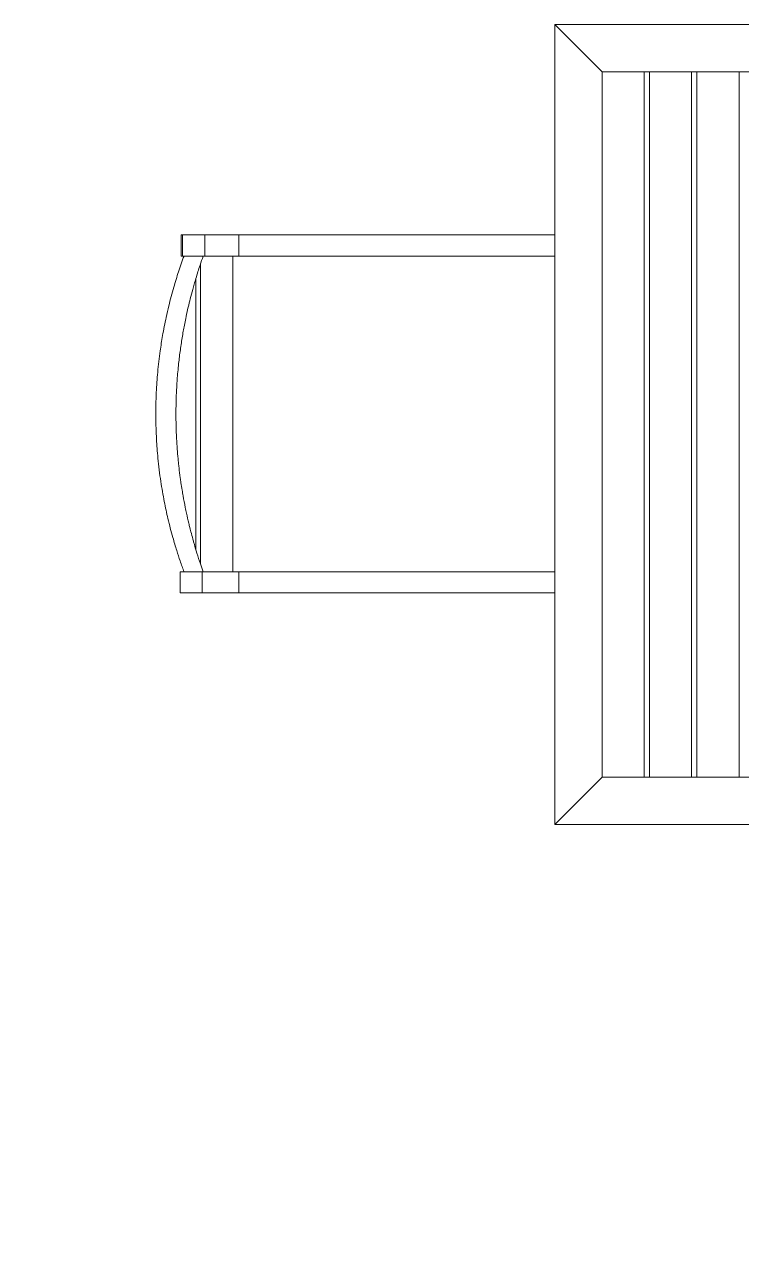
# Model space of a CAD drawing. Header units: metres. Extents: x -217 to -108, y -304 to -188.
# Drawn here: x -157.255 to -156.39, y -217.333 to -215.864 of the extents above; entities that cross this region are included whole.
import ezdxf

# ---------------------------------------------------------------- set-up
doc = ezdxf.new("R2010")
doc.units = ezdxf.units.M
for name, color, linetype, lineweight in [('A-FLOR', 192, 'Continuous', 9), ('A-WALL', 113, 'Continuous', 9), ('I-FURN', 30, 'Continuous', 9), ('I-FURN-PNLS', 30, 'Continuous', 9)]:
    doc.layers.add(name, color=color, linetype=linetype, lineweight=lineweight)

# ---------------------------------------------------------------- blocks, each defined once
blk = doc.blocks.new('Tableset-Outdoor_Reed - Tableset-Outdoor_Reed-V3-Nivel 3')
at = {"layer": 'I-FURN'}
for p, q in [((-0.4826, 0.4826), (-0.4255, 0.4254)), ((-0.4826, -0.4826), (-0.4255, -0.4255))]:
    blk.add_line(p, q, dxfattribs=at)
at = {"layer": 'I-FURN-PNLS'}
for p, q in [((0.4826, 0.4826), (-0.4826, 0.4826)), ((-0.4826, 0.4826), (-0.4826, -0.4826)), ((-0.3746, 0.4254), (-0.4255, 0.4254)), ((-0.4255, 0.4254), (-0.4255, -0.4255)), ((-0.4255, 0.4254), (0.4254, 0.4254)), ((-0.4255, -0.4255), (-0.4255, 0.4254)), ((-0.3746, -0.4255), (-0.3746, 0.4254)), ((-0.3175, 0.4254), (-0.3683, 0.4254)), ((-0.3683, 0.4254), (-0.3683, -0.4255)), ((-0.3175, -0.4255), (-0.3175, 0.4254)), ((-0.2603, 0.4254), (-0.3111, 0.4254)), ((-0.3111, 0.4254), (-0.3111, -0.4255)), ((-0.2603, -0.4255), (-0.2603, 0.4254)), ((-0.9332, 0.2286), (-0.9314, 0.2286)), ((-0.9332, 0.2286), (-0.9332, 0.2032)), ((-0.9314, 0.2286), (-0.9046, 0.2286)), ((-0.9314, 0.2286), (-0.9314, 0.2032)), ((-0.9046, 0.2286), (-0.8961, 0.2286)), ((-0.9046, 0.2286), (-0.9046, 0.2032)), ((-0.8961, 0.2286), (-0.8933, 0.2286)), ((-0.8933, 0.2286), (-0.8903, 0.2286)), ((-0.8903, 0.2286), (-0.8874, 0.2286)), ((-0.8874, 0.2286), (-0.8852, 0.2286)), ((-0.8852, 0.2286), (-0.8823, 0.2286)), ((-0.8823, 0.2286), (-0.8802, 0.2286)), ((-0.8802, 0.2286), (-0.8763, 0.2286)), ((-0.8763, 0.2286), (-0.873, 0.2286)), ((-0.873, 0.2286), (-0.8694, 0.2286)), ((-0.8694, 0.2286), (-0.8673, 0.2286)), ((-0.8673, 0.2286), (-0.8658, 0.2286)), ((-0.8658, 0.2286), (-0.8643, 0.2286)), ((-0.8643, 0.2286), (-0.8636, 0.2286)), ((-0.8636, 0.2286), (-0.8592, 0.2286)), ((-0.8635, 0.2032), (-0.8635, 0.2286)), ((-0.8592, 0.2286), (-0.854, 0.2286)), ((-0.854, 0.2286), (-0.8497, 0.2286)), ((-0.8497, 0.2286), (-0.8431, 0.2286)), ((-0.8431, 0.2286), (-0.8411, 0.2286)), ((-0.8411, 0.2286), (-0.8373, 0.2286)), ((-0.8373, 0.2286), (-0.8315, 0.2286)), ((-0.8315, 0.2286), (-0.8261, 0.2286)), ((-0.8261, 0.2286), (-0.8209, 0.2286)), ((-0.8209, 0.2286), (-0.8174, 0.2286)), ((-0.8174, 0.2286), (-0.8131, 0.2286)), ((-0.8131, 0.2286), (-0.8068, 0.2286)), ((-0.8068, 0.2286), (-0.8013, 0.2286)), ((-0.8013, 0.2286), (-0.7964, 0.2286)), ((-0.7964, 0.2286), (-0.7883, 0.2286)), ((-0.7883, 0.2286), (-0.7826, 0.2286)), ((-0.7826, 0.2286), (-0.7774, 0.2286)), ((-0.7774, 0.2286), (-0.7725, 0.2286)), ((-0.7725, 0.2286), (-0.7671, 0.2286)), ((-0.7671, 0.2286), (-0.7639, 0.2286)), ((-0.7639, 0.2286), (-0.7575, 0.2286)), ((-0.7575, 0.2286), (-0.7558, 0.2286)), ((-0.7558, 0.2286), (-0.7506, 0.2286)), ((-0.7506, 0.2286), (-0.7449, 0.2286)), ((-0.7449, 0.2286), (-0.7394, 0.2286)), ((-0.7394, 0.2286), (-0.7322, 0.2286)), ((-0.7322, 0.2286), (-0.7239, 0.2286)), ((-0.7239, 0.2286), (-0.7201, 0.2286)), ((-0.7201, 0.2286), (-0.7112, 0.2286)), ((-0.7112, 0.2286), (-0.7057, 0.2286)), ((-0.7057, 0.2286), (-0.6991, 0.2286)), ((-0.6991, 0.2286), (-0.6945, 0.2286)), ((-0.6945, 0.2286), (-0.6913, 0.2286)), ((-0.6913, 0.2286), (-0.6807, 0.2286)), ((-0.6807, 0.2286), (-0.6723, 0.2286)), ((-0.6723, 0.2286), (-0.6663, 0.2286)), ((-0.6663, 0.2286), (-0.6597, 0.2286)), ((-0.6597, 0.2286), (-0.6528, 0.2286)), ((-0.6528, 0.2286), (-0.647, 0.2286)), ((-0.647, 0.2286), (-0.6424, 0.2286)), ((-0.6424, 0.2286), (-0.6384, 0.2286)), ((-0.6384, 0.2286), (-0.6332, 0.2286)), ((-0.6332, 0.2286), (-0.6277, 0.2286)), ((-0.6277, 0.2286), (-0.6231, 0.2286)), ((-0.6231, 0.2286), (-0.6125, 0.2286)), ((-0.6125, 0.2286), (-0.6038, 0.2286)), ((-0.6038, 0.2286), (-0.5978, 0.2286)), ((-0.5978, 0.2286), (-0.5914, 0.2286)), ((-0.5914, 0.2286), (-0.5808, 0.2286)), ((-0.5808, 0.2286), (-0.5747, 0.2286)), ((-0.5747, 0.2286), (-0.5687, 0.2286)), ((-0.5687, 0.2286), (-0.562, 0.2286)), ((-0.562, 0.2286), (-0.5554, 0.2286)), ((-0.5554, 0.2286), (-0.5518, 0.2286)), ((-0.5518, 0.2286), (-0.5485, 0.2286)), ((-0.5485, 0.2286), (-0.5449, 0.2286)), ((-0.5449, 0.2286), (-0.5423, 0.2286)), ((-0.5423, 0.2286), (-0.5403, 0.2286)), ((-0.5403, 0.2286), (-0.5373, 0.2286)), ((-0.5373, 0.2286), (-0.5354, 0.2286)), ((-0.5354, 0.2286), (-0.5333, 0.2286)), ((-0.5333, 0.2286), (-0.5308, 0.2286)), ((-0.5308, 0.2286), (-0.5285, 0.2286)), ((-0.5285, 0.2286), (-0.5262, 0.2286)), ((-0.5262, 0.2286), (-0.5242, 0.2286)), ((-0.5242, 0.2286), (-0.5222, 0.2286)), ((-0.5222, 0.2286), (-0.5209, 0.2286)), ((-0.5209, 0.2286), (-0.5178, 0.2286)), ((-0.5178, 0.2286), (-0.5135, 0.2286)), ((-0.5135, 0.2286), (-0.511, 0.2286)), ((-0.511, 0.2286), (-0.5072, 0.2286)), ((-0.5072, 0.2286), (-0.505, 0.2286)), ((-0.505, 0.2286), (-0.5015, 0.2286)), ((-0.5015, 0.2286), (-0.4978, 0.2286)), ((-0.4978, 0.2286), (-0.4947, 0.2286)), ((-0.4947, 0.2286), (-0.4919, 0.2286)), ((-0.4919, 0.2286), (-0.4826, 0.2286)), ((-0.9314, 0.2032), (-0.9332, 0.2032)), ((-0.9046, 0.2032), (-0.9314, 0.2032)), ((-0.9096, 0.194), (-0.9096, -0.1686)), ((-0.8961, 0.2032), (-0.9046, 0.2032)), ((-0.8933, 0.2032), (-0.8961, 0.2032)), ((-0.8903, 0.2032), (-0.8933, 0.2032)), ((-0.8874, 0.2032), (-0.8903, 0.2032)), ((-0.8852, 0.2032), (-0.8874, 0.2032)), ((-0.8823, 0.2032), (-0.8852, 0.2032)), ((-0.8802, 0.2032), (-0.8823, 0.2032)), ((-0.8763, 0.2032), (-0.8802, 0.2032)), ((-0.873, 0.2032), (-0.8763, 0.2032)), ((-0.8694, 0.2032), (-0.873, 0.2032)), ((-0.8708, 0.2032), (-0.8708, -0.1778)), ((-0.8673, 0.2032), (-0.8694, 0.2032)), ((-0.8658, 0.2032), (-0.8673, 0.2032)), ((-0.8643, 0.2032), (-0.8658, 0.2032)), ((-0.8636, 0.2032), (-0.8643, 0.2032)), ((-0.8592, 0.2032), (-0.8636, 0.2032)), ((-0.854, 0.2032), (-0.8592, 0.2032)), ((-0.8497, 0.2032), (-0.854, 0.2032)), ((-0.8431, 0.2032), (-0.8497, 0.2032)), ((-0.8411, 0.2032), (-0.8431, 0.2032)), ((-0.8373, 0.2032), (-0.8411, 0.2032)), ((-0.8315, 0.2032), (-0.8373, 0.2032)), ((-0.8261, 0.2032), (-0.8315, 0.2032)), ((-0.8209, 0.2032), (-0.8261, 0.2032)), ((-0.8174, 0.2032), (-0.8209, 0.2032)), ((-0.8131, 0.2032), (-0.8174, 0.2032)), ((-0.8068, 0.2032), (-0.8131, 0.2032)), ((-0.8013, 0.2032), (-0.8068, 0.2032)), ((-0.7964, 0.2032), (-0.8013, 0.2032)), ((-0.7883, 0.2032), (-0.7964, 0.2032)), ((-0.7826, 0.2032), (-0.7883, 0.2032)), ((-0.7774, 0.2032), (-0.7826, 0.2032)), ((-0.7725, 0.2032), (-0.7774, 0.2032)), ((-0.7671, 0.2032), (-0.7725, 0.2032)), ((-0.7639, 0.2032), (-0.7671, 0.2032)), ((-0.7575, 0.2032), (-0.7639, 0.2032)), ((-0.7558, 0.2032), (-0.7575, 0.2032)), ((-0.7506, 0.2032), (-0.7558, 0.2032)), ((-0.7449, 0.2032), (-0.7506, 0.2032)), ((-0.7394, 0.2032), (-0.7449, 0.2032)), ((-0.7322, 0.2032), (-0.7394, 0.2032)), ((-0.7239, 0.2032), (-0.7322, 0.2032)), ((-0.7201, 0.2032), (-0.7239, 0.2032)), ((-0.7112, 0.2032), (-0.7201, 0.2032)), ((-0.7057, 0.2032), (-0.7112, 0.2032)), ((-0.6991, 0.2032), (-0.7057, 0.2032)), ((-0.6945, 0.2032), (-0.6991, 0.2032)), ((-0.6913, 0.2032), (-0.6945, 0.2032)), ((-0.6807, 0.2032), (-0.6913, 0.2032)), ((-0.6723, 0.2032), (-0.6807, 0.2032)), ((-0.6663, 0.2032), (-0.6723, 0.2032)), ((-0.6597, 0.2032), (-0.6663, 0.2032)), ((-0.6528, 0.2032), (-0.6597, 0.2032)), ((-0.647, 0.2032), (-0.6528, 0.2032)), ((-0.6424, 0.2032), (-0.647, 0.2032)), ((-0.6384, 0.2032), (-0.6424, 0.2032)), ((-0.6332, 0.2032), (-0.6384, 0.2032)), ((-0.6277, 0.2032), (-0.6332, 0.2032)), ((-0.6231, 0.2032), (-0.6277, 0.2032)), ((-0.6125, 0.2032), (-0.6231, 0.2032)), ((-0.6038, 0.2032), (-0.6125, 0.2032)), ((-0.5978, 0.2032), (-0.6038, 0.2032)), ((-0.5914, 0.2032), (-0.5978, 0.2032)), ((-0.5808, 0.2032), (-0.5914, 0.2032)), ((-0.5747, 0.2032), (-0.5808, 0.2032)), ((-0.5687, 0.2032), (-0.5747, 0.2032)), ((-0.562, 0.2032), (-0.5687, 0.2032)), ((-0.5554, 0.2032), (-0.562, 0.2032)), ((-0.5518, 0.2032), (-0.5554, 0.2032)), ((-0.5485, 0.2032), (-0.5518, 0.2032)), ((-0.5449, 0.2032), (-0.5485, 0.2032)), ((-0.5423, 0.2032), (-0.5449, 0.2032)), ((-0.5403, 0.2032), (-0.5423, 0.2032)), ((-0.5373, 0.2032), (-0.5403, 0.2032)), ((-0.5354, 0.2032), (-0.5373, 0.2032)), ((-0.5333, 0.2032), (-0.5354, 0.2032)), ((-0.5308, 0.2032), (-0.5333, 0.2032)), ((-0.5285, 0.2032), (-0.5308, 0.2032)), ((-0.5262, 0.2032), (-0.5285, 0.2032)), ((-0.5242, 0.2032), (-0.5262, 0.2032)), ((-0.5222, 0.2032), (-0.5242, 0.2032)), ((-0.5209, 0.2032), (-0.5222, 0.2032)), ((-0.5178, 0.2032), (-0.5209, 0.2032)), ((-0.5135, 0.2032), (-0.5178, 0.2032)), ((-0.511, 0.2032), (-0.5135, 0.2032)), ((-0.5072, 0.2032), (-0.511, 0.2032)), ((-0.505, 0.2032), (-0.5072, 0.2032)), ((-0.5015, 0.2032), (-0.505, 0.2032)), ((-0.4978, 0.2032), (-0.5015, 0.2032)), ((-0.4947, 0.2032), (-0.4978, 0.2032)), ((-0.4919, 0.2032), (-0.4947, 0.2032)), ((-0.4826, 0.2032), (-0.4919, 0.2032)), ((-0.9153, 0.1762), (-0.9153, -0.1509)), ((-0.9344, -0.1778), (-0.9075, -0.1778)), ((-0.9344, -0.1778), (-0.9344, -0.2032)), ((-0.9075, -0.1778), (-0.9073, -0.1778)), ((-0.9075, -0.1778), (-0.9075, -0.2032)), ((-0.9073, -0.1778), (-0.9065, -0.1778)), ((-0.9073, -0.1778), (-0.9065, -0.1778)), ((-0.9065, -0.1778), (-0.902, -0.1778)), ((-0.902, -0.1778), (-0.8984, -0.1778)), ((-0.8984, -0.1778), (-0.8953, -0.1778)), ((-0.8953, -0.1778), (-0.8918, -0.1778)), ((-0.8918, -0.1778), (-0.8883, -0.1778)), ((-0.8883, -0.1778), (-0.8848, -0.1778)), ((-0.8848, -0.1778), (-0.8817, -0.1778)), ((-0.8817, -0.1778), (-0.8785, -0.1778)), ((-0.8785, -0.1778), (-0.8753, -0.1778)), ((-0.8753, -0.1778), (-0.8724, -0.1778)), ((-0.8724, -0.1778), (-0.8701, -0.1778)), ((-0.8701, -0.1778), (-0.8686, -0.1778)), ((-0.8686, -0.1778), (-0.8678, -0.1778)), ((-0.8678, -0.1778), (-0.8664, -0.1778)), ((-0.8664, -0.1778), (-0.8642, -0.1778)), ((-0.8642, -0.1778), (-0.8637, -0.1778)), ((-0.8639, -0.1778), (-0.8432, -0.1778)), ((-0.8635, -0.2032), (-0.8635, -0.1778)), ((-0.8432, -0.1778), (-0.831, -0.1778)), ((-0.831, -0.1778), (-0.8219, -0.1778)), ((-0.8219, -0.1778), (-0.8097, -0.1778)), ((-0.8097, -0.1778), (-0.8028, -0.1778)), ((-0.8028, -0.1778), (-0.786, -0.1778)), ((-0.786, -0.1778), (-0.7762, -0.1778)), ((-0.7762, -0.1778), (-0.7709, -0.1778)), ((-0.7709, -0.1778), (-0.7659, -0.1778)), ((-0.7659, -0.1778), (-0.7613, -0.1778)), ((-0.7613, -0.1778), (-0.7586, -0.1778)), ((-0.7586, -0.1778), (-0.7537, -0.1778)), ((-0.7537, -0.1778), (-0.7507, -0.1778)), ((-0.7507, -0.1778), (-0.7438, -0.1778)), ((-0.7438, -0.1778), (-0.7377, -0.1778)), ((-0.7377, -0.1778), (-0.7339, -0.1778)), ((-0.7339, -0.1778), (-0.7282, -0.1778)), ((-0.7282, -0.1778), (-0.7229, -0.1778)), ((-0.7229, -0.1778), (-0.7176, -0.1778)), ((-0.7176, -0.1778), (-0.7122, -0.1778)), ((-0.7122, -0.1778), (-0.7084, -0.1778)), ((-0.7084, -0.1778), (-0.6997, -0.1778)), ((-0.6997, -0.1778), (-0.6913, -0.1778)), ((-0.6913, -0.1778), (-0.686, -0.1778)), ((-0.686, -0.1778), (-0.6791, -0.1778)), ((-0.6791, -0.1778), (-0.6723, -0.1778)), ((-0.6723, -0.1778), (-0.6654, -0.1778)), ((-0.6654, -0.1778), (-0.6608, -0.1778)), ((-0.6608, -0.1778), (-0.6544, -0.1778)), ((-0.6544, -0.1778), (-0.6475, -0.1778)), ((-0.6475, -0.1778), (-0.6395, -0.1778)), ((-0.6395, -0.1778), (-0.6342, -0.1778)), ((-0.6342, -0.1778), (-0.6246, -0.1778)), ((-0.6246, -0.1778), (-0.6129, -0.1778)), ((-0.6129, -0.1778), (-0.6075, -0.1778)), ((-0.6075, -0.1778), (-0.5995, -0.1778)), ((-0.5995, -0.1778), (-0.5911, -0.1778)), ((-0.5911, -0.1778), (-0.5854, -0.1778)), ((-0.5854, -0.1778), (-0.5774, -0.1778)), ((-0.5774, -0.1778), (-0.5709, -0.1778)), ((-0.5709, -0.1778), (-0.5652, -0.1778)), ((-0.5652, -0.1778), (-0.5588, -0.1778)), ((-0.5588, -0.1778), (-0.5474, -0.1778)), ((-0.5474, -0.1778), (-0.5389, -0.1778)), ((-0.5389, -0.1778), (-0.5309, -0.1778)), ((-0.5309, -0.1778), (-0.5256, -0.1778)), ((-0.5256, -0.1778), (-0.5177, -0.1778)), ((-0.5177, -0.1778), (-0.5116, -0.1778)), ((-0.5116, -0.1778), (-0.5046, -0.1778)), ((-0.5046, -0.1778), (-0.4952, -0.1778)), ((-0.4952, -0.1778), (-0.4849, -0.1778)), ((-0.4849, -0.1778), (-0.4826, -0.1778)), ((-0.9075, -0.2032), (-0.9344, -0.2032)), ((-0.902, -0.2032), (-0.9075, -0.2032)), ((-0.8984, -0.2032), (-0.902, -0.2032)), ((-0.8953, -0.2032), (-0.8984, -0.2032)), ((-0.8918, -0.2032), (-0.8953, -0.2032)), ((-0.8883, -0.2032), (-0.8918, -0.2032)), ((-0.8848, -0.2032), (-0.8883, -0.2032)), ((-0.8817, -0.2032), (-0.8848, -0.2032)), ((-0.8785, -0.2032), (-0.8817, -0.2032)), ((-0.8753, -0.2032), (-0.8785, -0.2032)), ((-0.8724, -0.2032), (-0.8753, -0.2032)), ((-0.8701, -0.2032), (-0.8724, -0.2032)), ((-0.8686, -0.2032), (-0.8701, -0.2032)), ((-0.8678, -0.2032), (-0.8686, -0.2032)), ((-0.8664, -0.2032), (-0.8678, -0.2032)), ((-0.8642, -0.2032), (-0.8664, -0.2032)), ((-0.8637, -0.2032), (-0.8642, -0.2032)), ((-0.8432, -0.2032), (-0.8639, -0.2032)), ((-0.831, -0.2032), (-0.8432, -0.2032)), ((-0.8219, -0.2032), (-0.831, -0.2032)), ((-0.8097, -0.2032), (-0.8219, -0.2032)), ((-0.8028, -0.2032), (-0.8097, -0.2032)), ((-0.786, -0.2032), (-0.8028, -0.2032)), ((-0.7762, -0.2032), (-0.786, -0.2032)), ((-0.7709, -0.2032), (-0.7762, -0.2032)), ((-0.7659, -0.2032), (-0.7709, -0.2032)), ((-0.7613, -0.2032), (-0.7659, -0.2032)), ((-0.7586, -0.2032), (-0.7613, -0.2032)), ((-0.7537, -0.2032), (-0.7586, -0.2032)), ((-0.7507, -0.2032), (-0.7537, -0.2032)), ((-0.7438, -0.2032), (-0.7507, -0.2032)), ((-0.7377, -0.2032), (-0.7438, -0.2032)), ((-0.7339, -0.2032), (-0.7377, -0.2032)), ((-0.7282, -0.2032), (-0.7339, -0.2032)), ((-0.7229, -0.2032), (-0.7282, -0.2032)), ((-0.7176, -0.2032), (-0.7229, -0.2032)), ((-0.7122, -0.2032), (-0.7176, -0.2032)), ((-0.7084, -0.2032), (-0.7122, -0.2032)), ((-0.6997, -0.2032), (-0.7084, -0.2032)), ((-0.6913, -0.2032), (-0.6997, -0.2032)), ((-0.686, -0.2032), (-0.6913, -0.2032)), ((-0.6791, -0.2032), (-0.686, -0.2032)), ((-0.6723, -0.2032), (-0.6791, -0.2032)), ((-0.6654, -0.2032), (-0.6723, -0.2032)), ((-0.6608, -0.2032), (-0.6654, -0.2032)), ((-0.6544, -0.2032), (-0.6608, -0.2032)), ((-0.6475, -0.2032), (-0.6544, -0.2032)), ((-0.6395, -0.2032), (-0.6475, -0.2032)), ((-0.6342, -0.2032), (-0.6395, -0.2032)), ((-0.6246, -0.2032), (-0.6342, -0.2032)), ((-0.6129, -0.2032), (-0.6246, -0.2032)), ((-0.6075, -0.2032), (-0.6129, -0.2032)), ((-0.5995, -0.2032), (-0.6075, -0.2032)), ((-0.5911, -0.2032), (-0.5995, -0.2032)), ((-0.5854, -0.2032), (-0.5911, -0.2032)), ((-0.5774, -0.2032), (-0.5854, -0.2032)), ((-0.5709, -0.2032), (-0.5774, -0.2032)), ((-0.5652, -0.2032), (-0.5709, -0.2032)), ((-0.5588, -0.2032), (-0.5652, -0.2032)), ((-0.5474, -0.2032), (-0.5588, -0.2032)), ((-0.5389, -0.2032), (-0.5474, -0.2032)), ((-0.5309, -0.2032), (-0.5389, -0.2032)), ((-0.5256, -0.2032), (-0.5309, -0.2032)), ((-0.5177, -0.2032), (-0.5256, -0.2032)), ((-0.5116, -0.2032), (-0.5177, -0.2032)), ((-0.5046, -0.2032), (-0.5116, -0.2032)), ((-0.4952, -0.2032), (-0.5046, -0.2032)), ((-0.4849, -0.2032), (-0.4952, -0.2032)), ((-0.4826, -0.2032), (-0.4849, -0.2032)), ((-0.4255, -0.4255), (-0.3746, -0.4255)), ((0.4254, -0.4255), (-0.4255, -0.4255)), ((-0.3683, -0.4255), (-0.3175, -0.4255)), ((-0.3111, -0.4255), (-0.2603, -0.4255)), ((-0.4826, -0.4826), (0.4826, -0.4826))]:
    blk.add_line(p, q, dxfattribs=at)
for centre, radius, start, end in [((-0.4139, 0.0127), 0.5497, 159.7229, 161.813), ((-0.371, 0.0127), 0.5683, 161.6003, 162.4151), ((-0.371, 0.0127), 0.5683, 160.4156, 161.6003), ((-0.4139, 0.0127), 0.5497, 161.813, 163.8566), ((-0.371, 0.0127), 0.5683, 162.4151, 163.2775), ((-0.4139, 0.0127), 0.5497, 163.8566, 166.2913), ((-0.371, 0.0127), 0.5683, 164.6616, 165.8426), ((-0.371, 0.0127), 0.5683, 164.0039, 164.6616), ((-0.371, 0.0127), 0.5683, 163.2775, 164.0039), ((-0.371, 0.0127), 0.5683, 165.8426, 166.9065), ((-0.4139, 0.0127), 0.5497, 166.2913, 167.7597), ((-0.371, 0.0127), 0.5683, 166.9065, 168.0728), ((-0.4139, 0.0127), 0.5497, 167.7597, 170.1031), ((-0.371, 0.0127), 0.5683, 168.9432, 169.7023), ((-0.371, 0.0127), 0.5683, 168.0728, 168.9432), ((-0.4139, 0.0127), 0.5497, 170.1031, 172.0529), ((-0.371, 0.0127), 0.5683, 170.482, 172.1727), ((-0.371, 0.0127), 0.5683, 169.7023, 170.482), ((-0.4139, 0.0127), 0.5497, 172.0529, 174.7369), ((-0.371, 0.0127), 0.5683, 172.1727, 173.8629), ((-0.4139, 0.0127), 0.5497, 174.7369, 177.2815), ((-0.371, 0.0127), 0.5683, 173.8629, 175.8532), ((-0.371, 0.0127), 0.5683, 176.2252, 177.0165), ((-0.371, 0.0127), 0.5683, 175.8532, 176.2252), ((-0.4139, 0.0127), 0.5497, 177.2815, 180.4073), ((-0.371, 0.0127), 0.5683, 177.9416, 180.1573), ((-0.371, 0.0127), 0.5683, 177.0165, 177.9416), ((-0.4139, 0.0127), 0.5497, 180.4073, 183.1595), ((-0.371, 0.0127), 0.5683, 180.1573, 180.6452), ((-0.371, 0.0127), 0.5683, 180.6452, 182.3072), ((-0.371, 0.0127), 0.5683, 182.3072, 182.9909), ((-0.4139, 0.0127), 0.5497, 183.1595, 185.5498), ((-0.371, 0.0127), 0.5683, 182.9909, 184.2681), ((-0.4139, 0.0127), 0.5497, 185.5498, 188.5301), ((-0.371, 0.0127), 0.5683, 184.2681, 185.4489), ((-0.371, 0.0127), 0.5683, 185.4489, 185.9872), ((-0.371, 0.0127), 0.5683, 185.9872, 186.5629), ((-0.371, 0.0127), 0.5683, 186.5629, 187.7795), ((-0.4139, 0.0127), 0.5497, 188.5301, 191.0899), ((-0.371, 0.0127), 0.5683, 187.7795, 188.389), ((-0.371, 0.0127), 0.5683, 188.389, 189.3027), ((-0.371, 0.0127), 0.5683, 189.3027, 189.9995), ((-0.371, 0.0127), 0.5683, 189.9995, 191.4402), ((-0.4139, 0.0127), 0.5497, 191.0899, 193.2652), ((-0.371, 0.0127), 0.5683, 191.4402, 192.1637), ((-0.4139, 0.0127), 0.5497, 193.2652, 195.7393), ((-0.371, 0.0127), 0.5683, 192.1637, 193.4155), ((-0.371, 0.0127), 0.5683, 193.4155, 193.9519), ((-0.371, 0.0127), 0.5683, 193.9519, 194.6849), ((-0.371, 0.0127), 0.5683, 194.6849, 195.6515), ((-0.4139, 0.0127), 0.5497, 195.7393, 197.442), ((-0.371, 0.0127), 0.5683, 195.6515, 196.0658), ((-0.371, 0.0127), 0.5683, 196.0658, 197.1659), ((-0.4139, 0.0127), 0.5497, 197.442, 198.8121), ((-0.371, 0.0127), 0.5683, 197.1659, 198.5483), ((-0.4139, 0.0127), 0.5497, 198.8121, 200.2771), ((-0.371, 0.0127), 0.5683, 198.5483, 199.5844)]:
    blk.add_arc(centre, radius, start, end, dxfattribs=at)

msp = doc.modelspace()

# ---------------------------------------------------------------- linework, layer by layer
at = {"layer": 'A-FLOR'}
for centre, radius, start, end in [((-160.1897, -216.6239), 10.3111, 32.99567, 203.9847), ((-160.1804, -216.6397), 9.8158, 33.32339, 203.64672)]:
    msp.add_arc(centre, radius, start, end, dxfattribs=at)
at = {"layer": 'A-WALL'}
msp.add_arc((-159.9194, -216.9541), 9.4621, 44.86804, 189.98653, dxfattribs=at)

# ---------------------------------------------------------------- block references
at = {"layer": 'I-FURN-PNLS'}
msp.add_blockref('Tableset-Outdoor_Reed - Tableset-Outdoor_Reed-V3-Nivel 3', (-156.1331, -216.3462), dxfattribs=at)

doc.saveas('drawing.dxf')
